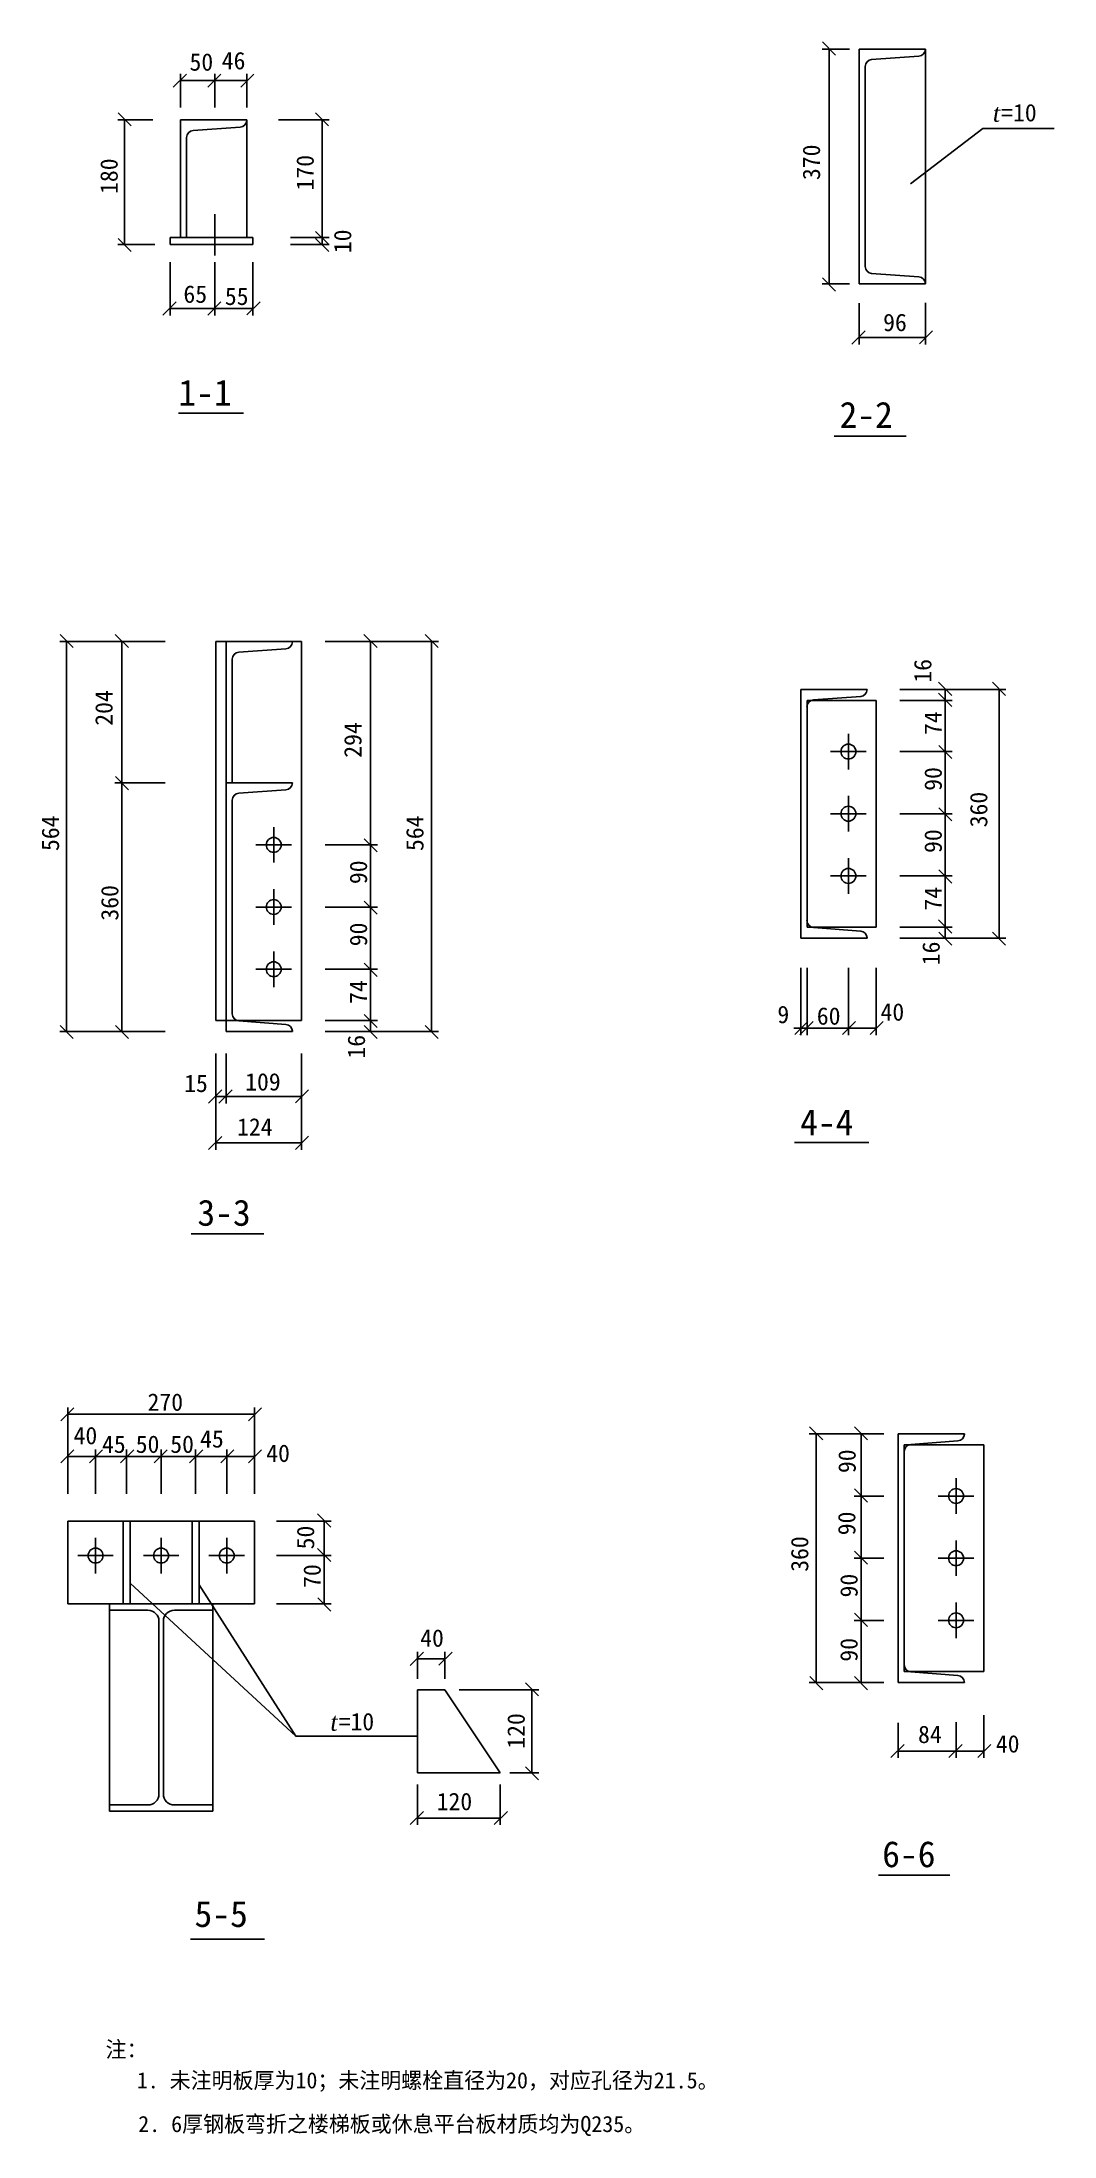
# Model space of a CAD drawing. Header units: metres. Extents: x 363 to 1932, y -309 to 2936.
import ezdxf

# ---------------------------------------------------------------- set-up
doc = ezdxf.new("R2010")
doc.units = ezdxf.units.M
for name, color, linetype in [('PUB_DIM', 3, 'Continuous'), ('S_E_STAIR', 4, 'Continuous'), ('主梁', 4, 'Continuous'), ('尺寸', 42, 'Continuous'), ('引线', 9, 'Continuous'), ('标题', 4, 'Continuous'), ('砼柱', 3, 'Continuous'), ('螺栓', 11, 'Continuous'), ('钢柱', 4, 'Continuous')]:
    doc.layers.add(name, color=color, linetype=linetype)

# ---------------------------------------------------------------- blocks, each defined once
blk = doc.blocks.new('_ARCHTICK')
at = {"color": 0, "linetype": 'ByBlock'}
blk.add_lwpolyline([(-0.87, -0.94), (1.03, 0.95)], dxfattribs=at)

msp = doc.modelspace()

# ---------------------------------------------------------------- linework, layer by layer
at = {"layer": 'S_E_STAIR'}
for p, q in [((1629.66, 2924.8), (1629.66, 2828.44)), ((1732.45, 2924.8), (1629.66, 2924.8)), ((1732.45, 2924.8), (1732.45, 2742.79)), ((1732.45, 2924.54), (1732.45, 2924.8)), ((1639.3, 2828.44), (1639.3, 2897.73)), ((1649.21, 2908.41), (1722.53, 2913.86)), ((1629.66, 2828.44), (1629.66, 2742.79)), ((1629.66, 2828.44), (1629.66, 2828.44)), ((1639.3, 2742.79), (1639.3, 2828.44)), ((680.2, 2814.81), (577.41, 2814.81)), ((577.41, 2814.81), (577.41, 2718.45)), ((596.96, 2798.41), (670.29, 2803.86)), ((680.2, 2814.81), (680.2, 2632.79)), ((680.2, 2814.54), (680.2, 2814.81)), ((587.05, 2718.45), (587.05, 2787.74)), ((1629.66, 2657.13), (1629.66, 2742.79)), ((1639.3, 2742.79), (1639.3, 2657.13)), ((1732.45, 2560.77), (1732.45, 2742.79)), ((577.41, 2718.45), (577.41, 2718.45)), ((577.41, 2718.45), (577.41, 2632.79)), ((587.05, 2632.79), (587.05, 2718.45)), ((689.84, 2632.79), (561.35, 2632.79)), ((561.35, 2632.79), (561.35, 2622.08)), ((689.84, 2622.08), (689.84, 2632.79)), ((1629.66, 2560.77), (1629.66, 2657.13)), ((1629.66, 2657.13), (1629.66, 2657.13)), ((1639.3, 2657.13), (1639.3, 2587.84)), ((561.35, 2622.08), (689.84, 2622.08)), ((1649.21, 2577.17), (1722.53, 2571.72)), ((1732.45, 2560.77), (1629.66, 2560.77)), ((1732.45, 2561.04), (1732.45, 2560.77)), ((1539.32, 1932.52), (1539.32, 1739.8)), ((1642.11, 1932.52), (1539.32, 1932.52)), ((1558.87, 1916.13), (1632.19, 1921.58)), ((1642.11, 1932.26), (1642.11, 1932.52)), ((1548.96, 1739.8), (1548.96, 1905.45)), ((648.27, 1787.92), (751.05, 1787.92)), ((648.27, 1595.2), (648.27, 1787.92)), ((751.05, 1787.92), (751.05, 1787.66)), ((657.9, 1760.85), (657.9, 1595.2)), ((741.14, 1776.98), (667.82, 1771.53)), ((1539.32, 1739.8), (1539.32, 1547.08)), ((1539.32, 1739.8), (1539.32, 1739.8)), ((1548.96, 1574.15), (1548.96, 1739.8)), ((648.27, 1595.2), (648.27, 1595.2)), ((648.27, 1402.48), (648.27, 1595.2)), ((657.9, 1595.2), (657.9, 1429.55)), ((1632.19, 1558.02), (1558.87, 1563.47)), ((1539.32, 1547.08), (1642.11, 1547.08)), ((1642.11, 1547.08), (1642.11, 1547.35)), ((751.05, 1402.48), (648.27, 1402.48)), ((667.82, 1418.87), (741.14, 1413.42)), ((751.05, 1402.75), (751.05, 1402.48)), ((1690.18, 778.91), (1690.18, 586.19)), ((1792.97, 778.91), (1690.18, 778.91)), ((1792.97, 778.64), (1792.97, 778.91)), ((1699.82, 586.19), (1699.82, 751.84)), ((1709.73, 762.52), (1783.06, 767.97)), ((1690.18, 586.19), (1690.18, 393.47)), ((1690.18, 586.19), (1690.18, 586.19)), ((1699.82, 420.54), (1699.82, 586.19)), ((1690.18, 393.47), (1792.97, 393.47)), ((1783.06, 404.41), (1709.73, 409.86)), ((1792.97, 393.47), (1792.97, 393.74))]:
    msp.add_line(p, q, dxfattribs=at)
for centre, start, end in [((1721.74, 2924.54), 274.25, 0), ((1650, 2897.73), 94.25, 180), ((597.76, 2787.74), 94.25, 180), ((669.49, 2814.54), 274.25, 0), ((1650, 2587.84), 180, 265.75), ((1721.74, 2561.04), 0, 85.75), ((1559.66, 1905.45), 94.25, 180), ((1631.4, 1932.26), 274.25, 0), ((740.35, 1787.66), 274.25, 0), ((668.61, 1760.85), 94.25, 180), ((1559.66, 1574.15), 180, 265.75), ((1631.4, 1547.35), 0, 85.75), ((668.61, 1429.55), 180, 265.75), ((740.35, 1402.75), 0, 85.75), ((1710.53, 751.84), 94.25, 180), ((1782.26, 778.64), 274.25, 0), ((1710.53, 420.54), 180, 265.75), ((1782.26, 393.74), 0, 85.75)]:
    msp.add_arc(centre, 10.71, start, end, dxfattribs=at)
at = {"layer": '主梁'}
for p, q in [((648.27, 2006.49), (751.05, 2006.49)), ((648.27, 1787.92), (648.27, 2006.49)), ((741.14, 1995.54), (667.82, 1990.09)), ((751.05, 2006.49), (751.05, 2006.22)), ((657.9, 1979.41), (657.9, 1787.92))]:
    msp.add_line(p, q, dxfattribs=at)
for centre, start, end in [((668.61, 1979.41), 94.25, 180), ((740.35, 2006.22), 274.25, 0)]:
    msp.add_arc(centre, 10.71, start, end, dxfattribs=at)
at = {"layer": '尺寸'}
for p, q in [((1614.85, 2924.8), (1572.41, 2924.8)), ((1583.12, 2924.8), (1583.12, 2560.77)), ((577.41, 2834.14), (577.41, 2886.56)), ((630.95, 2875.85), (577.41, 2875.85)), ((630.95, 2834.14), (630.95, 2886.56)), ((630.95, 2834.14), (630.95, 2886.56)), ((630.95, 2875.85), (680.2, 2875.85)), ((680.2, 2834.14), (680.2, 2886.56)), ((534.56, 2814.81), (480.17, 2814.81)), ((490.88, 2814.81), (490.88, 2622.08)), ((729.32, 2814.81), (807.83, 2814.81)), ((797.13, 2632.79), (797.13, 2814.81)), ((748.33, 2632.79), (807.83, 2632.79)), ((748.33, 2632.79), (807.83, 2632.79)), ((797.13, 2622.08), (797.13, 2632.79)), ((537.65, 2622.08), (480.17, 2622.08)), ((748.33, 2622.08), (807.83, 2622.08)), ((561.35, 2594.64), (561.35, 2512.06)), ((630.95, 2594.64), (630.95, 2512.06)), ((630.95, 2594.64), (630.95, 2512.06)), ((689.84, 2594.64), (689.84, 2512.06)), ((1614.85, 2560.77), (1572.41, 2560.77)), ((1732.45, 2531.47), (1732.45, 2467.07)), ((630.95, 2522.77), (561.35, 2522.77)), ((630.95, 2522.77), (689.84, 2522.77)), ((1629.66, 2531.17), (1629.66, 2467.07)), ((1629.66, 2477.78), (1732.45, 2477.78)), ((553.86, 2006.49), (390.33, 2006.49)), ((401.04, 2006.49), (401.04, 1402.48)), ((553.86, 2006.49), (475.95, 2006.49)), ((486.65, 1787.92), (486.65, 2006.49)), ((801.65, 2006.49), (882.91, 2006.49)), ((807.51, 2006.49), (977.59, 2006.49)), ((872.2, 1691.56), (872.2, 2006.49)), ((966.88, 2006.49), (966.88, 1402.48)), ((1692.7, 1932.52), (1857.44, 1932.52)), ((1692.7, 1932.52), (1773.96, 1932.52)), ((1692.7, 1915.39), (1773.96, 1915.39)), ((1692.7, 1915.39), (1773.96, 1915.39)), ((1763.26, 1915.39), (1763.26, 1932.52)), ((1763.26, 1915.39), (1763.26, 1836.16)), ((1846.73, 1932.52), (1846.73, 1547.08)), ((1692.7, 1836.16), (1773.96, 1836.16)), ((1692.7, 1836.16), (1773.96, 1836.16)), ((1763.26, 1739.8), (1763.26, 1836.16)), ((553.86, 1787.92), (475.95, 1787.92)), ((553.86, 1787.92), (475.95, 1787.92)), ((486.65, 1787.92), (486.65, 1402.48)), ((1692.7, 1739.8), (1773.96, 1739.8)), ((1692.7, 1739.8), (1773.96, 1739.8)), ((1763.26, 1643.44), (1763.26, 1739.8)), ((801.65, 1691.56), (882.91, 1691.56)), ((801.65, 1691.56), (882.91, 1691.56)), ((872.2, 1595.2), (872.2, 1691.56)), ((1692.7, 1643.44), (1773.96, 1643.44)), ((1692.7, 1643.44), (1773.96, 1643.44)), ((1763.26, 1564.21), (1763.26, 1643.44)), ((801.65, 1595.2), (882.91, 1595.2)), ((801.65, 1595.2), (882.91, 1595.2)), ((872.2, 1498.84), (872.2, 1595.2)), ((1692.7, 1564.21), (1773.96, 1564.21)), ((1692.7, 1564.21), (1773.96, 1564.21)), ((1763.26, 1564.21), (1763.26, 1547.08)), ((1692.7, 1547.08), (1857.44, 1547.08)), ((1692.7, 1547.08), (1773.96, 1547.08)), ((801.65, 1498.84), (882.91, 1498.84)), ((801.65, 1498.84), (882.91, 1498.84)), ((872.2, 1419.61), (872.2, 1498.84)), ((1539.32, 1501), (1539.32, 1396.81)), ((1548.96, 1501), (1548.96, 1396.81)), ((1548.96, 1501), (1548.96, 1396.81)), ((1613.2, 1501), (1613.2, 1396.81)), ((1613.2, 1501), (1613.2, 1396.81)), ((1656.03, 1501), (1656.03, 1396.81)), ((541.33, 1402.48), (390.33, 1402.48)), ((553.86, 1402.48), (475.95, 1402.48)), ((801.65, 1419.61), (882.91, 1419.61)), ((801.65, 1419.61), (882.91, 1419.61)), ((801.65, 1402.48), (882.91, 1402.48)), ((807.51, 1402.48), (977.59, 1402.48)), ((872.2, 1419.61), (872.2, 1402.48)), ((1539.32, 1407.52), (1528.61, 1407.52)), ((1548.96, 1407.52), (1539.32, 1407.52)), ((1548.96, 1407.52), (1559.66, 1407.52)), ((1613.2, 1407.52), (1548.96, 1407.52)), ((1613.2, 1407.52), (1656.03, 1407.52)), ((632.21, 1368.18), (632.21, 1219.07)), ((632.21, 1368.18), (632.21, 1290.97)), ((648.27, 1368.18), (648.27, 1290.97)), ((648.27, 1368.18), (648.27, 1290.97)), ((764.97, 1368.18), (764.97, 1219.07)), ((764.97, 1368.18), (764.97, 1290.97)), ((648.27, 1301.67), (632.21, 1301.67)), ((648.27, 1301.67), (764.97, 1301.67)), ((632.21, 1229.78), (764.97, 1229.78)), ((403.01, 685.68), (403.01, 819.9)), ((692.09, 685.68), (692.09, 819.9)), ((403.01, 809.2), (692.09, 809.2)), ((1668.07, 778.91), (1552.55, 778.91)), ((1563.26, 778.91), (1563.26, 393.47)), ((1668.07, 778.91), (1622.06, 778.91)), ((1632.76, 682.55), (1632.76, 778.91)), ((445.83, 685.68), (445.83, 754.73)), ((494.02, 685.68), (494.02, 754.73)), ((547.55, 685.68), (547.55, 754.73)), ((601.08, 685.68), (601.08, 754.73)), ((649.26, 685.68), (649.26, 754.73)), ((445.83, 744.02), (403.01, 744.02)), ((445.83, 744.02), (494.02, 744.02)), ((494.02, 744.02), (547.55, 744.02)), ((601.08, 744.02), (547.55, 744.02)), ((649.26, 744.02), (601.08, 744.02)), ((649.26, 744.02), (692.09, 744.02)), ((1668.07, 682.55), (1622.06, 682.55)), ((1668.07, 682.55), (1622.06, 682.55)), ((1632.76, 682.55), (1632.76, 586.19)), ((726.31, 643.82), (811.12, 643.82)), ((800.41, 643.82), (800.41, 590.28)), ((726.31, 590.28), (811.12, 590.28)), ((726.31, 590.28), (811.12, 590.28)), ((800.41, 590.28), (800.41, 515.33)), ((1668.07, 586.19), (1622.06, 586.19)), ((1668.07, 586.19), (1622.06, 586.19)), ((1632.76, 586.19), (1632.76, 489.83)), ((726.31, 515.33), (811.12, 515.33)), ((1668.07, 489.83), (1622.06, 489.83)), ((1668.07, 489.83), (1622.06, 489.83)), ((1632.76, 489.83), (1632.76, 393.47)), ((944.84, 399.13), (944.84, 440.97)), ((944.84, 430.26), (987.67, 430.26)), ((987.67, 399.13), (987.67, 440.97)), ((1668.07, 393.47), (1552.55, 393.47)), ((1668.07, 393.47), (1622.06, 393.47)), ((1009.61, 382.26), (1133.27, 382.26)), ((1122.57, 253.78), (1122.57, 382.26)), ((1690.18, 330.84), (1690.18, 276.72)), ((1780.12, 332.27), (1780.12, 276.72)), ((1780.12, 329.26), (1780.12, 276.72)), ((1822.95, 343.19), (1822.95, 276.72)), ((1690.18, 287.43), (1780.12, 287.43)), ((1780.12, 287.43), (1822.95, 287.43)), ((944.84, 235.6), (944.84, 172.79)), ((1073.32, 235.6), (1073.32, 172.79)), ((1088.24, 253.78), (1133.27, 253.78)), ((944.84, 183.5), (1073.32, 183.5))]:
    msp.add_line(p, q, dxfattribs=at)
at = {"layer": '引线'}
for p, q in [((1709.63, 2715.68), (1821.7, 2801.83)), ((1821.7, 2801.83), (1932.15, 2801.83)), ((756.24, 310.6), (499.37, 547.62)), ((606.44, 544.82), (756.24, 310.6)), ((756.24, 310.6), (944.84, 310.6))]:
    msp.add_line(p, q, dxfattribs=at)
at = {"layer": '标题'}
for p, q in [((675.19, 2360.61), (574.44, 2360.61)), ((1702.53, 2324.93), (1591.27, 2324.93)), ((1644.76, 1230.3), (1529.37, 1230.3)), ((706.67, 1088.61), (594.27, 1088.61)), ((1770.58, 94.93), (1659.77, 94.93)), ((707.75, -4.28), (593.31, -4.28))]:
    msp.add_line(p, q, dxfattribs=at)
at = {"layer": '砼柱'}
for p, q in [((632.21, 2006.49), (764.97, 2006.49)), ((632.21, 1419.61), (632.21, 2006.49)), ((764.97, 2006.49), (764.97, 1419.61)), ((1548.96, 1915.39), (1548.96, 1564.21)), ((1656.03, 1915.39), (1548.96, 1915.39)), ((1656.03, 1564.21), (1656.03, 1915.39)), ((1548.96, 1564.21), (1656.03, 1564.21)), ((764.97, 1419.61), (632.21, 1419.61)), ((1699.82, 761.78), (1699.82, 410.6)), ((1822.95, 761.78), (1699.82, 761.78)), ((1822.95, 410.6), (1822.95, 761.78)), ((403.01, 643.82), (403.01, 515.33)), ((692.09, 643.82), (403.01, 643.82)), ((488.66, 643.82), (488.66, 515.33)), ((499.37, 643.82), (488.66, 643.82)), ((499.37, 515.33), (499.37, 643.82)), ((595.73, 643.82), (606.44, 643.82)), ((595.73, 515.33), (595.73, 643.82)), ((606.44, 643.82), (606.44, 515.33)), ((692.09, 515.33), (692.09, 643.82)), ((403.01, 515.33), (692.09, 515.33)), ((440.48, 515.33), (692.09, 515.33)), ((467.25, 505.7), (467.25, 203.77)), ((488.66, 515.33), (499.37, 515.33)), ((606.44, 515.33), (595.73, 515.33)), ((627.85, 505.7), (627.85, 203.77)), ((1699.82, 410.6), (1822.95, 410.6)), ((944.84, 382.26), (944.84, 253.78)), ((987.67, 382.26), (944.84, 382.26)), ((1073.32, 253.78), (987.67, 382.26)), ((944.84, 253.78), (1073.32, 253.78)), ((1073.32, 253.78), (1073.32, 253.78))]:
    msp.add_line(p, q, dxfattribs=at)
at = {"layer": '螺栓'}
for p, q in [((630.95, 2604.83), (630.95, 2668.88)), ((630.95, 2659.26), (630.95, 2612.38)), ((1613.2, 1808.59), (1613.2, 1863.73)), ((1640.77, 1836.16), (1585.63, 1836.16)), ((1613.2, 1712.23), (1613.2, 1767.37)), ((1640.77, 1739.8), (1585.63, 1739.8)), ((749.71, 1691.56), (694.57, 1691.56)), ((722.14, 1719.13), (722.14, 1663.99)), ((1613.2, 1615.87), (1613.2, 1671.01)), ((722.14, 1622.77), (722.14, 1567.63)), ((1640.77, 1643.44), (1585.63, 1643.44)), ((749.71, 1595.2), (694.57, 1595.2)), ((722.14, 1526.41), (722.14, 1471.27)), ((749.71, 1498.84), (694.57, 1498.84)), ((1807.69, 682.55), (1752.55, 682.55)), ((1780.12, 654.98), (1780.12, 710.12)), ((445.83, 617.85), (445.83, 562.71)), ((547.55, 617.85), (547.55, 562.71)), ((649.26, 617.85), (649.26, 562.71)), ((418.26, 590.28), (473.4, 590.28)), ((519.98, 590.28), (575.12, 590.28)), ((676.83, 590.28), (621.69, 590.28)), ((1807.69, 586.19), (1752.55, 586.19)), ((1780.12, 558.62), (1780.12, 613.76)), ((1807.69, 489.83), (1752.55, 489.83)), ((1780.12, 462.26), (1780.12, 517.4))]:
    msp.add_line(p, q, dxfattribs=at)
for centre in [(1613.2, 1836.16), (1613.2, 1739.8), (722.14, 1691.56), (1613.2, 1643.44), (722.14, 1595.2), (722.14, 1498.84), (1780.12, 682.55), (445.83, 590.28), (547.55, 590.28), (649.26, 590.28), (1780.12, 586.19), (1780.12, 489.83)]:
    msp.add_circle(centre, 11.51, dxfattribs=at)
at = {"layer": '钢柱'}
for p, q in [((467.25, 515.33), (627.85, 515.33)), ((467.25, 505.7), (467.25, 515.33)), ((526.94, 505.7), (467.25, 505.7)), ((544.07, 220.9), (544.07, 488.57)), ((551.03, 488.57), (551.03, 220.9)), ((627.85, 505.7), (568.16, 505.7)), ((627.85, 515.33), (627.85, 505.7)), ((467.25, 203.77), (526.94, 203.77)), ((467.25, 194.13), (467.25, 203.77)), ((568.16, 203.77), (627.85, 203.77)), ((627.85, 203.77), (627.85, 194.13)), ((627.85, 194.13), (467.25, 194.13))]:
    msp.add_line(p, q, dxfattribs=at)
for centre, start, end in [((526.94, 488.57), 0, 90), ((568.16, 488.57), 90, 180), ((526.94, 220.9), 270, 0), ((568.16, 220.9), 180, 270)]:
    msp.add_arc(centre, 17.13, start, end, dxfattribs=at)

# ---------------------------------------------------------------- block references
at = {"layer": '尺寸', "xscale": 10.71, "yscale": 10.71, "zscale": 10.71}
for p, rotation in [((1583.12, 2924.8), 90), ((577.41, 2875.85), 180), ((630.95, 2875.85), 180), ((490.88, 2814.81), 90), ((797.13, 2814.81), 90), ((490.88, 2622.08), 270), ((797.13, 2632.79), 270), ((797.13, 2622.08), 270), ((1583.12, 2560.77), 270), ((561.35, 2522.77), 180), ((630.95, 2522.77), 180), ((1629.66, 2477.78), 180), ((401.04, 2006.49), 90), ((486.65, 2006.49), 90), ((872.2, 2006.49), 90), ((966.88, 2006.49), 90), ((1763.26, 1932.52), 90), ((1763.26, 1915.39), 90), ((1846.73, 1932.52), 90), ((1763.26, 1836.16), 270), ((486.65, 1787.92), 270), ((1763.26, 1739.8), 270), ((872.2, 1691.56), 270), ((1763.26, 1643.44), 270), ((872.2, 1595.2), 270), ((1763.26, 1564.21), 90), ((1763.26, 1547.08), 270), ((1846.73, 1547.08), 270), ((872.2, 1498.84), 270), ((872.2, 1419.61), 270), ((401.04, 1402.48), 270), ((486.65, 1402.48), 270), ((872.2, 1402.48), 270), ((966.88, 1402.48), 270), ((1548.96, 1407.52), 180), ((1548.96, 1407.52), 180), ((632.21, 1301.67), 180), ((648.27, 1301.67), 180), ((632.21, 1229.78), 180), ((403.01, 809.2), 180), ((1563.26, 778.91), 90), ((1632.76, 778.91), 90), ((403.01, 744.02), 180), ((547.55, 744.02), 180), ((1632.76, 682.55), 90), ((800.41, 643.82), 90), ((800.41, 590.28), 90), ((1632.76, 586.19), 90), ((800.41, 515.33), 270), ((1632.76, 489.83), 90), ((944.84, 430.26), 180), ((1122.57, 382.26), 90), ((1563.26, 393.47), 270), ((1632.76, 393.47), 270), ((1690.18, 287.43), 180), ((1780.12, 287.43), 180), ((1122.57, 253.78), 270), ((944.84, 183.5), 180)]:
    msp.add_blockref('_ARCHTICK', p, dxfattribs=dict(at, rotation=rotation))
for p in [(680.2, 2875.85), (689.84, 2522.77), (1732.45, 2477.78), (1539.32, 1407.52), (1613.2, 1407.52), (1656.03, 1407.52), (764.97, 1301.67), (764.97, 1229.78), (692.09, 809.2), (445.83, 744.02), (494.02, 744.02), (601.08, 744.02), (649.26, 744.02), (692.09, 744.02), (987.67, 430.26), (1822.95, 287.43), (1073.32, 183.5)]:
    msp.add_blockref('_ARCHTICK', p, dxfattribs=at)

# ---------------------------------------------------------------- texts
at = {"char_height": 27, "attachment_point": 1}
for insert in [(1837.1, 2838.97), (809.89, 345.79)]:
    msp.add_mtext('{\\fTimes New Roman|b0|i1|c0|p18;t}', dxfattribs=dict(at, insert=insert))
at = {"layer": 'PUB_DIM'}
for s, height, p in [('=10', 27, (1849.96, 2812.68)), ('1-1', 40.5, (574.25, 2371.94)), ('2-2', 40.5, (1599.38, 2337.7)), ('4-4', 40.5, (1538.29, 1241.48)), ('3-3', 40.5, (603.79, 1101.32)), ('=10', 27, (822.75, 319.49)), ('6-6', 40.5, (1665.6, 107.36)), ('5-5', 40.5, (599.34, 14.75))]:
    msp.add_text(s, height=height, dxfattribs=at).set_placement(p)
at = {"layer": '尺寸'}
for s, height, p in [('50', 27, (591.53, 2891.2)), ('46', 27, (641.52, 2893.28)), ('65', 27, (582.1, 2531.52)), ('55', 27, (646.34, 2528.12)), ('96', 27, (1667, 2487.65)), ('9', 27, (1503.04, 1415.29)), ('60', 27, (1564.19, 1412.87)), ('40', 27, (1662.95, 1419.14)), ('15', 27, (583.22, 1308.55)), ('109', 27, (677.81, 1310.86)), ('124', 27, (665.26, 1241.04)), ('270', 27, (526.47, 814.55)), ('40', 27, (411.77, 762.76)), ('45', 27, (607.92, 757.64)), ('45', 27, (455.87, 749.37)), ('50', 27, (508.13, 749.37)), ('50', 27, (561.67, 749.37)), ('40', 27, (710.49, 735.35)), ('40', 27, (949.19, 449)), ('84', 27, (1721.1, 299.73)), ('40', 27, (1841.78, 285.06)), ('120', 27, (974.75, 195.72)), ('注：', 25, (461.35, -187.37)), ('1. 未注明板厚为10；未注明螺栓直径为20，对应孔径为21.5。', 25, (509.79, -235.37)), ('2. 6厚钢板弯折之楼梯板或休息平台板材质均为Q235。', 25, (512.03, -303.04))]:
    msp.add_text(s, height=height, dxfattribs=at).set_placement(p)
for s, p in [('170', (784.18, 2705.53)), ('370', (1569.21, 2721.71)), ('180', (480.16, 2700.18)), ('10', (842.35, 2608.38)), ('16', (1741.84, 1942.87)), ('204', (472.25, 1876.13)), ('74', (1757.9, 1861.72)), ('294', (858.23, 1826.54)), ('90', (1757.9, 1775.33)), ('360', (1828.57, 1718.72)), ('564', (389.28, 1682)), ('564', (954.34, 1682)), ('90', (1757.9, 1678.97)), ('90', (866.85, 1630.73)), ('360', (481.3, 1574.12)), ('74', (1757.9, 1589.77)), ('90', (866.85, 1534.37)), ('16', (1754.71, 1504.99)), ('74', (866.85, 1445.17)), ('16', (863.66, 1360.39)), ('90', (1624.44, 718.08)), ('90', (1623.95, 621.72)), ('50', (784.84, 599.86)), ('360', (1550.98, 565.11)), ('70', (795.06, 540.16)), ('90', (1627.41, 525.36)), ('90', (1627.41, 425.86)), ('120', (1111.32, 290.92))]:
    msp.add_text(s, height=27, rotation=90, dxfattribs=at).set_placement(p)

doc.saveas('drawing.dxf')
